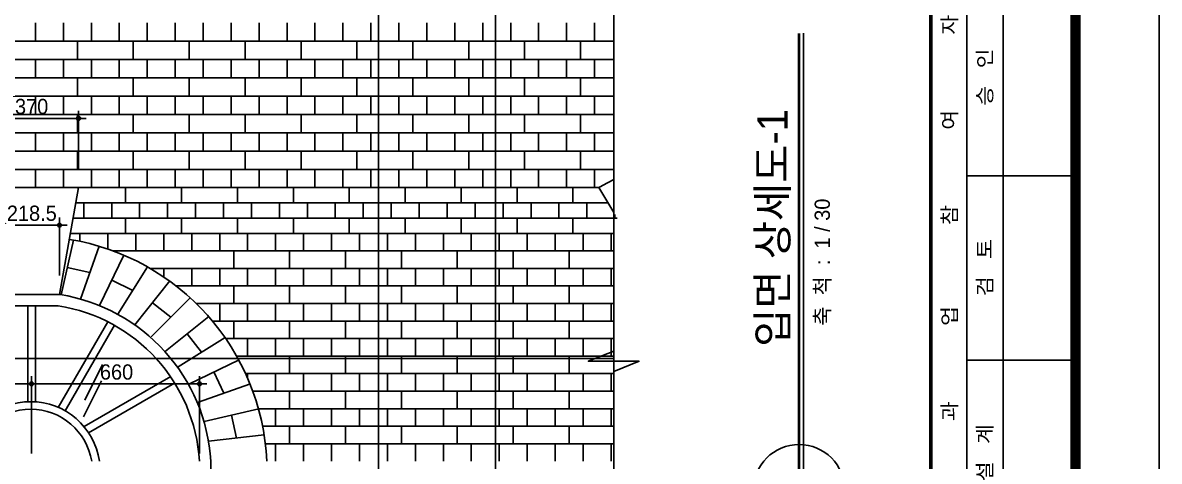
# Model space of a CAD drawing. Extents: x 139057 to 147967, y -162404 to -149789.
# Drawn here: x 143495 to 147967, y -156614 to -154888 of the extents above; entities that cross this region are included whole.
import ezdxf

# ---------------------------------------------------------------- set-up
doc = ezdxf.new("R2010")
doc.units = 0
doc.header["$LTSCALE"] = 50
doc.header["$MEASUREMENT"] = 0
doc.header["$PDMODE"] = 35
doc.header["$PDSIZE"] = -10
doc.layers.get('0').update_dxf_attribs({"linetype": 'CONTINUOUS'})
doc.layers.get('DEFPOINTS').update_dxf_attribs({"linetype": 'CONTINUOUS'})
for name, color, linetype in [('COR', 4, 'CONTINUOUS'), ('DIM', 7, 'CONTINUOUS'), ('ele-3', 6, 'CONTINUOUS'), ('FIN', 5, 'CONTINUOUS'), ('h', 5, 'CONTINUOUS'), ('HAT', 5, 'CONTINUOUS'), ('TEX', 7, 'CONTINUOUS'), ('TEXT', 7, 'CONTINUOUS'), ('W-1', 3, 'CONTINUOUS'), ('WAL', 3, 'CONTINUOUS'), ('WID', 4, 'CONTINUOUS')]:
    doc.layers.add(name, color=color, linetype=linetype)
doc.styles.add('HY울릉도M', font='HYWULM_0.TTF')
doc.styles.add('title', font='HYWULB_0.TTF', dxfattribs={"width": 0.6})
doc.styles.add('현창', font='HYWULM_0.TTF')
doc.dimstyles.new('ISO-25', dxfattribs={"dimscale": 20, "dimtxt": 4, "dimasz": 1, "dimexe": 2, "dimexo": 5, "dimtad": 1, "dimlunit": 6, "dimtxsty": '현창', "dimblk": 'DIMDOT', "dimcen": 2.5, "dimadec": 0, "dimazin": 0, "dimtfac": 1, "dimtmove": 0, "dimatfit": 3, "dimldrblk": 'DIMDOT', "dimfxl": 1, "dimarcsym": 0})

# ---------------------------------------------------------------- blocks, each defined once
blk = doc.blocks.new('20')
at = {"layer": 'COR', "linetype": 'Continuous'}
for p, q in [((282175, -54554), (262847, -54554)), ((308324, -55502), (230424, -55502)), ((308324, -55502), (230424, -55502))]:
    blk.add_line(p, q, dxfattribs=at)
at = {"layer": 'COR'}
for p, q in [((267679, -54554), (267679, -57398)), ((272511, -54554), (272511, -57398))]:
    blk.add_line(p, q, dxfattribs=at)
at = {"layer": 'COR', "linetype": 'Continuous', "const_width": 270}
blk.add_lwpolyline([(230424, -2398), (230424, -57398), (308324, -57398), (308324, -2398)], close=True, dxfattribs=at)
at = {"layer": 'COR', "linetype": 'Continuous', "const_width": 94.8}
blk.add_lwpolyline([(308324, -53606), (230424, -53606)], dxfattribs=at)
at = {"layer": 'HAT'}
blk.add_line((226424, -59598), (310524, -59598), dxfattribs=at)
at = {"layer": 'WAL', "linetype": 'Continuous', "style": 'HY울릉도M', "width": 1.1}
for s, height, p in [('과             업              참             여             자', 379.48, (266081, -54287)), ('설   계', 379.5, (264501, -55211)), ('검   토', 379.5, (269356, -55211)), ('승   인', 379.5, (274355, -55211))]:
    blk.add_text(s, height=height, dxfattribs=at).set_placement(p)
blk = doc.blocks.new('DIMDOT')
at = {"linetype": 'Continuous'}
blk.add_line((-2, 0), (2, 0), dxfattribs=at)
for radius in [0.5, 0.25]:
    blk.add_circle((0, 0), radius, dxfattribs=at)
blk = doc.blocks.new('*D10')
at = {"color": 0, "lineweight": -2}
for p, q in [((143344.6, -155462.3), (143344.6, -155234.5)), ((143699.6, -155264.5), (143359.6, -155264.5)), ((143714.6, -155462.3), (143714.6, -155234.5))]:
    blk.add_line(p, q, dxfattribs=at)
at = {"layer": 'DEFPOINTS', "color": 0}
for p in [(143344.6, -155264.5), (143344.6, -155537.3), (143714.6, -155537.3)]:
    blk.add_point(p, dxfattribs=at)
at = {"color": 0, "lineweight": -2, "xscale": 15, "yscale": 15, "zscale": 15, "rotation": 180}
blk.add_blockref('DIMDOT', (143344.6, -155264.5), dxfattribs=at)
at = {"color": 0, "lineweight": -2, "xscale": 15, "yscale": 15, "zscale": 15}
blk.add_blockref('DIMDOT', (143714.6, -155264.5), dxfattribs=at)
at = {"color": 0, "insert": (143529.6, -155218.3), "char_height": 60, "attachment_point": 5, "style": '현창'}
blk.add_mtext('370', dxfattribs=at)
blk = doc.blocks.new('*D11')
at = {"color": 0, "lineweight": -2}
for p, q in [((143421.1, -155882.3), (143421.1, -155654.5)), ((143639.6, -155882.3), (143639.6, -155654.5)), ((143624.6, -155684.5), (143436.1, -155684.5))]:
    blk.add_line(p, q, dxfattribs=at)
at = {"layer": 'DEFPOINTS', "color": 0}
for p in [(143421.1, -155684.5), (143421.1, -155957.3), (143639.6, -155957.3)]:
    blk.add_point(p, dxfattribs=at)
at = {"color": 0, "lineweight": -2, "xscale": 15, "yscale": 15, "zscale": 15, "rotation": 180}
blk.add_blockref('DIMDOT', (143421.1, -155684.5), dxfattribs=at)
at = {"color": 0, "lineweight": -2, "xscale": 15, "yscale": 15, "zscale": 15}
blk.add_blockref('DIMDOT', (143639.6, -155684.5), dxfattribs=at)
at = {"color": 0, "insert": (143530.3, -155638.3), "char_height": 60, "attachment_point": 5, "style": '현창'}
blk.add_mtext('218.5', dxfattribs=at)
blk = doc.blocks.new('*D48')
at = {"color": 0, "lineweight": -2}
for p, q in [((143529.6, -156583.9), (143529.6, -156279.3)), ((144189.6, -156583.9), (144189.6, -156279.3)), ((144174.6, -156309.3), (143544.6, -156309.3))]:
    blk.add_line(p, q, dxfattribs=at)
at = {"layer": 'DEFPOINTS', "color": 0}
for p in [(143529.6, -156309.3), (143529.6, -156658.9), (144189.6, -156658.9)]:
    blk.add_point(p, dxfattribs=at)
at = {"color": 0, "lineweight": -2, "xscale": 15, "yscale": 15, "zscale": 15, "rotation": 180}
blk.add_blockref('DIMDOT', (143529.6, -156309.3), dxfattribs=at)
at = {"color": 0, "lineweight": -2, "xscale": 15, "yscale": 15, "zscale": 15}
blk.add_blockref('DIMDOT', (144189.6, -156309.3), dxfattribs=at)
at = {"color": 0, "insert": (143863.7, -156263), "char_height": 60, "attachment_point": 5, "style": '현창'}
blk.add_mtext('660', dxfattribs=at)
blk = doc.blocks.new('*D49')
at = {"color": 0, "lineweight": -2}
for p, q in [((142869.6, -156583.9), (142869.6, -156279.3)), ((143529.6, -156583.9), (143529.6, -156279.3)), ((143514.6, -156309.3), (142884.6, -156309.3))]:
    blk.add_line(p, q, dxfattribs=at)
at = {"layer": 'DEFPOINTS', "color": 0}
for p in [(142869.6, -156309.3), (142869.6, -156658.9), (143529.6, -156658.9)]:
    blk.add_point(p, dxfattribs=at)
at = {"color": 0, "lineweight": -2, "xscale": 15, "yscale": 15, "zscale": 15, "rotation": 180}
blk.add_blockref('DIMDOT', (142869.6, -156309.3), dxfattribs=at)
at = {"color": 0, "lineweight": -2, "xscale": 15, "yscale": 15, "zscale": 15}
blk.add_blockref('DIMDOT', (143529.6, -156309.3), dxfattribs=at)
at = {"color": 0, "insert": (143216.8, -156263), "char_height": 60, "attachment_point": 5, "style": '현창'}
blk.add_mtext('660', dxfattribs=at)

msp = doc.modelspace()

# ---------------------------------------------------------------- linework, layer by layer
at = {"layer": 'DIM'}
msp.add_line((146566.528, -156992.514), (146566.528, -154929.403), dxfattribs=at)
msp.add_lwpolyline([(145820.075, -152679.226), (145820.075, -156180.53), (145720.075, -156220.53), (145920.075, -156220.53), (145820.075, -156260.53), (145820.075, -159609.906)], dxfattribs=at)
msp.add_circle((146549.385, -156728.069), 180, dxfattribs=at)
at = {"layer": 'ele-3'}
for p, q in [((144894.564, -155537.271), (143714.564, -155537.271)), ((145762.025, -155537.271), (145354.564, -155537.271)), ((143703.85, -155597.271), (145797.745, -155597.271)), ((143693.136, -155657.271), (145833.464, -155657.271)), ((144894.564, -155717.271), (143682.421, -155717.271)), ((145820.075, -155717.271), (145354.564, -155717.271))]:
    msp.add_line(p, q, dxfattribs=at)
for points in [[(143899.564, -155597.271), (143899.564, -155537.271)], [(144119.564, -155597.271), (144119.564, -155537.271)], [(144339.564, -155597.271), (144339.564, -155537.271)], [(144559.564, -155597.271), (144559.564, -155537.271)], [(144779.564, -155597.271), (144779.564, -155537.271)], [(144999.564, -155597.271), (144999.564, -155537.271)], [(145219.564, -155597.271), (145219.564, -155537.271)], [(145439.564, -155597.271), (145439.564, -155537.271)], [(145659.564, -155597.271), (145659.564, -155537.271)], [(143734.564, -155657.271), (143734.564, -155597.271)], [(143844.564, -155657.271), (143844.564, -155597.271)], [(143954.564, -155657.271), (143954.564, -155597.271)], [(144064.564, -155657.271), (144064.564, -155597.271)], [(144174.564, -155657.271), (144174.564, -155597.271)], [(144284.564, -155657.271), (144284.564, -155597.271)], [(144394.564, -155657.271), (144394.564, -155597.271)], [(144504.564, -155657.271), (144504.564, -155597.271)], [(144614.564, -155657.271), (144614.564, -155597.271)], [(144724.564, -155657.271), (144724.564, -155597.271)], [(144834.564, -155657.271), (144834.564, -155597.271)], [(144944.564, -155657.271), (144944.564, -155597.271)], [(145054.564, -155657.271), (145054.564, -155597.271)], [(145164.564, -155657.271), (145164.564, -155597.271)], [(145274.564, -155657.271), (145274.564, -155597.271)], [(145384.564, -155657.271), (145384.564, -155597.271)], [(145494.564, -155657.271), (145494.564, -155597.271)], [(145604.564, -155657.271), (145604.564, -155597.271)], [(145714.564, -155657.271), (145714.564, -155597.271)], [(143899.564, -155717.271), (143899.564, -155657.271)], [(144119.564, -155717.271), (144119.564, -155657.271)], [(144339.564, -155717.271), (144339.564, -155657.271)], [(144559.564, -155717.271), (144559.564, -155657.271)], [(144779.564, -155717.271), (144779.564, -155657.271)], [(144999.564, -155717.271), (144999.564, -155657.271)], [(145219.564, -155717.271), (145219.564, -155657.271)], [(145439.564, -155717.271), (145439.564, -155657.271)], [(145659.564, -155717.271), (145659.564, -155657.271)], [(145824.564, -155657.271), (145824.564, -155642.32)]]:
    msp.add_lwpolyline(points, dxfattribs=at)
at = {"layer": 'FIN'}
msp.add_line((141321.136, -156209.426), (145820.075, -156209.426), dxfattribs=at)
msp.add_lwpolyline([(141321.136, -152679.226), (145820.075, -152679.226), (145820.075, -159429.82), (141321.136, -159408.886)], close=True, dxfattribs=at)
at = {"layer": 'h'}
for p, q in [((142164.564, -154960.396), (144894.564, -154960.396)), ((145354.564, -154960.396), (145820.075, -154960.396)), ((142164.564, -155032.505), (144894.564, -155032.505)), ((145354.564, -155032.505), (145820.075, -155032.505)), ((142164.564, -155104.614), (144894.564, -155104.614)), ((145354.564, -155104.614), (145820.075, -155104.614)), ((142164.564, -155176.724), (144894.564, -155176.724)), ((145354.564, -155176.724), (145820.075, -155176.724)), ((142164.564, -155248.833), (144894.564, -155248.833)), ((145354.564, -155248.833), (145820.075, -155248.833)), ((142164.564, -155320.943), (144894.564, -155320.943)), ((145354.564, -155320.943), (145820.075, -155320.943)), ((142164.564, -155393.052), (144894.564, -155393.052)), ((145354.564, -155393.052), (145820.075, -155393.052)), ((142164.564, -155465.161), (144894.564, -155465.161)), ((145354.564, -155465.161), (145820.075, -155465.161)), ((145820.075, -155510.772), (145817.704, -155506.192)), ((143694.236, -155743.591), (143645.21, -155958.389)), ((143795.157, -155767.421), (143722.39, -155975.376)), ((143892.841, -155802.455), (143797.25, -156000.952)), ((143850.422, -155786.238), (144894.564, -155786.238)), ((145354.564, -155786.238), (145820.075, -155786.238)), ((143986.042, -155848.273), (143868.83, -156034.815)), ((143758.773, -155871.399), (143669.723, -155850.99)), ((143996.515, -155855.208), (144894.564, -155855.208)), ((145354.564, -155855.208), (145820.075, -155855.208)), ((143927.436, -155941.544), (143845.046, -155901.703)), ((144073.564, -155904.315), (143936.206, -156076.556)), ((144098.443, -155924.179), (144894.564, -155924.179)), ((145354.564, -155924.179), (145820.075, -155924.179)), ((144154.278, -155969.888), (143999.983, -156124.184)), ((144077.131, -156047.036), (144004.885, -155990.436)), ((144177.398, -155993.15), (144894.564, -155993.15)), ((145354.564, -155993.15), (145820.075, -155993.15)), ((144227.143, -156044.172), (144056.123, -156180.556)), ((144241.07, -156062.12), (144894.564, -156062.12)), ((145354.564, -156062.12), (145820.075, -156062.12)), ((144198.405, -156184.545), (144141.633, -156112.364)), ((144291.212, -156126.23), (144105.598, -156242.86)), ((144293.291, -156131.091), (144894.564, -156131.091)), ((145354.564, -156131.091), (145820.075, -156131.091)), ((144336.287, -156200.062), (144894.564, -156200.062)), ((145354.564, -156200.062), (145820.075, -156200.062)), ((143808.606, -156232.997), (143739.032, -156373.698)), ((144346.381, -156214.672), (144147.786, -156310.311)), ((144286.183, -156345.661), (144247.083, -156262.492)), ((144371.474, -156269.032), (144894.564, -156269.032)), ((145354.564, -156269.032), (145820.075, -156269.032)), ((143803.863, -156297.816), (143734.289, -156438.517)), ((144390.211, -156309.26), (144182.156, -156382.062)), ((144399.799, -156338.003), (144894.564, -156338.003)), ((145354.564, -156338.003), (145820.075, -156338.003)), ((144423.175, -156408.16), (144208.277, -156457.209)), ((144421.916, -156406.974), (144894.564, -156406.974)), ((145354.564, -156406.974), (145820.075, -156406.974)), ((144335.339, -156522.47), (144315.726, -156432.685)), ((144438.277, -156475.944), (144894.564, -156475.944)), ((145354.564, -156475.944), (145820.075, -156475.944)), ((144444.858, -156510.13), (144225.82, -156534.809)), ((144449.191, -156544.915), (144894.564, -156544.915)), ((145354.564, -156544.915), (145820.075, -156544.915))]:
    msp.add_line(p, q, dxfattribs=at)
for points in [[(143544.564, -154960.396), (143544.564, -154888.286)], [(143654.564, -154960.396), (143654.564, -154888.286)], [(143764.564, -154960.396), (143764.564, -154888.286)], [(143874.564, -154960.396), (143874.564, -154888.286)], [(143984.564, -154960.396), (143984.564, -154888.286)], [(144094.564, -154960.396), (144094.564, -154888.286)], [(144204.564, -154960.396), (144204.564, -154888.286)], [(144314.564, -154960.396), (144314.564, -154888.286)], [(144424.564, -154960.396), (144424.564, -154888.286)], [(144534.564, -154960.396), (144534.564, -154888.286)], [(144644.564, -154960.396), (144644.564, -154888.286)], [(144754.564, -154960.396), (144754.564, -154888.286)], [(144864.564, -154960.396), (144864.564, -154888.286)], [(145414.564, -154960.396), (145414.564, -154888.286)], [(145524.564, -154960.396), (145524.564, -154888.286)], [(145634.564, -154960.396), (145634.564, -154888.286)], [(145744.564, -154960.396), (145744.564, -154888.286)], [(143709.564, -155032.505), (143709.564, -154960.396)], [(143929.564, -155032.505), (143929.564, -154960.396)], [(144149.564, -155032.505), (144149.564, -154960.396)], [(144369.564, -155032.505), (144369.564, -154960.396)], [(144589.564, -155032.505), (144589.564, -154960.396)], [(144809.564, -155032.505), (144809.564, -154960.396)], [(145469.564, -155032.505), (145469.564, -154960.396)], [(145689.564, -155032.505), (145689.564, -154960.396)], [(143544.564, -155104.614), (143544.564, -155032.505)], [(143654.564, -155104.614), (143654.564, -155032.505)], [(143764.564, -155104.614), (143764.564, -155032.505)], [(143874.564, -155104.614), (143874.564, -155032.505)], [(143984.564, -155104.614), (143984.564, -155032.505)], [(144094.564, -155104.614), (144094.564, -155032.505)], [(144204.564, -155104.614), (144204.564, -155032.505)], [(144314.564, -155104.614), (144314.564, -155032.505)], [(144424.564, -155104.614), (144424.564, -155032.505)], [(144534.564, -155104.614), (144534.564, -155032.505)], [(144644.564, -155104.614), (144644.564, -155032.505)], [(144754.564, -155104.614), (144754.564, -155032.505)], [(144864.564, -155104.614), (144864.564, -155032.505)], [(145414.564, -155104.614), (145414.564, -155032.505)], [(145524.564, -155104.614), (145524.564, -155032.505)], [(145634.564, -155104.614), (145634.564, -155032.505)], [(145744.564, -155104.614), (145744.564, -155032.505)], [(143709.564, -155176.724), (143709.564, -155104.614)], [(143929.564, -155176.724), (143929.564, -155104.614)], [(144149.564, -155176.724), (144149.564, -155104.614)], [(144369.564, -155176.724), (144369.564, -155104.614)], [(144589.564, -155176.724), (144589.564, -155104.614)], [(144809.564, -155176.724), (144809.564, -155104.614)], [(145469.564, -155176.724), (145469.564, -155104.614)], [(145689.564, -155176.724), (145689.564, -155104.614)], [(143544.564, -155248.833), (143544.564, -155176.724)], [(143654.564, -155248.833), (143654.564, -155176.724)], [(143764.564, -155248.833), (143764.564, -155176.724)], [(143874.564, -155248.833), (143874.564, -155176.724)], [(143984.564, -155248.833), (143984.564, -155176.724)], [(144094.564, -155248.833), (144094.564, -155176.724)], [(144204.564, -155248.833), (144204.564, -155176.724)], [(144314.564, -155248.833), (144314.564, -155176.724)], [(144424.564, -155248.833), (144424.564, -155176.724)], [(144534.564, -155248.833), (144534.564, -155176.724)], [(144644.564, -155248.833), (144644.564, -155176.724)], [(144754.564, -155248.833), (144754.564, -155176.724)], [(144864.564, -155248.833), (144864.564, -155176.724)], [(145414.564, -155248.833), (145414.564, -155176.724)], [(145524.564, -155248.833), (145524.564, -155176.724)], [(145634.564, -155248.833), (145634.564, -155176.724)], [(145744.564, -155248.833), (145744.564, -155176.724)], [(143709.564, -155320.943), (143709.564, -155248.833)], [(143929.564, -155320.943), (143929.564, -155248.833)], [(144149.564, -155320.943), (144149.564, -155248.833)], [(144369.564, -155320.943), (144369.564, -155248.833)], [(144589.564, -155320.943), (144589.564, -155248.833)], [(144809.564, -155320.943), (144809.564, -155248.833)], [(145469.564, -155320.943), (145469.564, -155248.833)], [(145689.564, -155320.943), (145689.564, -155248.833)], [(143544.564, -155393.052), (143544.564, -155320.943)], [(143654.564, -155393.052), (143654.564, -155320.943)], [(143764.564, -155393.052), (143764.564, -155320.943)], [(143874.564, -155393.052), (143874.564, -155320.943)], [(143984.564, -155393.052), (143984.564, -155320.943)], [(144094.564, -155393.052), (144094.564, -155320.943)], [(144204.564, -155393.052), (144204.564, -155320.943)], [(144314.564, -155393.052), (144314.564, -155320.943)], [(144424.564, -155393.052), (144424.564, -155320.943)], [(144534.564, -155393.052), (144534.564, -155320.943)], [(144644.564, -155393.052), (144644.564, -155320.943)], [(144754.564, -155393.052), (144754.564, -155320.943)], [(144864.564, -155393.052), (144864.564, -155320.943)], [(145414.564, -155393.052), (145414.564, -155320.943)], [(145524.564, -155393.052), (145524.564, -155320.943)], [(145634.564, -155393.052), (145634.564, -155320.943)], [(145744.564, -155393.052), (145744.564, -155320.943)], [(143709.564, -155465.161), (143709.564, -155393.052)], [(143929.564, -155465.161), (143929.564, -155393.052)], [(144149.564, -155465.161), (144149.564, -155393.052)], [(144369.564, -155465.161), (144369.564, -155393.052)], [(144589.564, -155465.161), (144589.564, -155393.052)], [(144809.564, -155465.161), (144809.564, -155393.052)], [(145469.564, -155465.161), (145469.564, -155393.052)], [(145689.564, -155465.161), (145689.564, -155393.052)], [(143544.564, -155537.271), (143544.564, -155465.161)], [(143654.564, -155537.271), (143654.564, -155465.161)], [(143764.564, -155537.271), (143764.564, -155465.161)], [(143874.564, -155537.271), (143874.564, -155465.161)], [(143984.564, -155537.271), (143984.564, -155465.161)], [(144094.564, -155537.271), (144094.564, -155465.161)], [(144204.564, -155537.271), (144204.564, -155465.161)], [(144314.564, -155537.271), (144314.564, -155465.161)], [(144424.564, -155537.271), (144424.564, -155465.161)], [(144534.564, -155537.271), (144534.564, -155465.161)], [(144644.564, -155537.271), (144644.564, -155465.161)], [(144754.564, -155537.271), (144754.564, -155465.161)], [(144864.564, -155537.271), (144864.564, -155465.161)], [(145414.564, -155537.271), (145414.564, -155465.161)], [(145524.564, -155537.271), (145524.564, -155465.161)], [(145634.564, -155537.271), (145634.564, -155465.161)], [(145744.564, -155537.271), (145744.564, -155465.161)], [(143719.564, -155748.583), (143719.564, -155717.271)], [(143829.564, -155778.817), (143829.564, -155717.271)], [(143939.564, -155786.238), (143939.564, -155717.271)], [(144049.564, -155786.238), (144049.564, -155717.271)], [(144159.564, -155786.238), (144159.564, -155717.271)], [(144269.564, -155786.238), (144269.564, -155717.271)], [(144379.564, -155786.238), (144379.564, -155717.271)], [(144489.564, -155786.238), (144489.564, -155717.271)], [(144599.564, -155786.238), (144599.564, -155717.271)], [(144709.564, -155786.238), (144709.564, -155717.271)], [(144819.564, -155786.238), (144819.564, -155717.271)], [(145369.564, -155786.238), (145369.564, -155717.271)], [(145479.564, -155786.238), (145479.564, -155717.271)], [(145589.564, -155786.238), (145589.564, -155717.271)], [(145699.564, -155786.238), (145699.564, -155717.271)], [(145809.564, -155786.238), (145809.564, -155717.271)], [(144324.564, -155855.205), (144324.564, -155786.238)], [(144544.564, -155855.205), (144544.564, -155786.238)], [(144764.564, -155855.205), (144764.564, -155786.238)], [(145424.564, -155855.205), (145424.564, -155786.238)], [(145644.564, -155855.205), (145644.564, -155786.238)], [(144049.564, -155888.634), (144049.564, -155855.208)], [(144159.564, -155924.175), (144159.564, -155855.208)], [(144269.564, -155924.175), (144269.564, -155855.208)], [(144379.564, -155924.175), (144379.564, -155855.208)], [(144489.564, -155924.175), (144489.564, -155855.208)], [(144599.564, -155924.175), (144599.564, -155855.208)], [(144709.564, -155924.175), (144709.564, -155855.208)], [(144819.564, -155924.175), (144819.564, -155855.208)], [(145369.564, -155924.175), (145369.564, -155855.208)], [(145479.564, -155924.175), (145479.564, -155855.208)], [(145589.564, -155924.175), (145589.564, -155855.208)], [(145699.564, -155924.175), (145699.564, -155855.208)], [(145809.564, -155924.175), (145809.564, -155855.208)], [(144324.564, -155993.142), (144324.564, -155924.175)], [(144544.564, -155993.142), (144544.564, -155924.175)], [(144764.564, -155993.142), (144764.564, -155924.175)], [(145424.564, -155993.142), (145424.564, -155924.175)], [(145644.564, -155993.142), (145644.564, -155924.175)], [(144269.564, -156062.117), (144269.564, -155993.15)], [(144379.564, -156062.117), (144379.564, -155993.15)], [(144489.564, -156062.117), (144489.564, -155993.15)], [(144599.564, -156062.117), (144599.564, -155993.15)], [(144709.564, -156062.117), (144709.564, -155993.15)], [(144819.564, -156062.117), (144819.564, -155993.15)], [(145369.564, -156062.117), (145369.564, -155993.15)], [(145479.564, -156062.117), (145479.564, -155993.15)], [(145589.564, -156062.117), (145589.564, -155993.15)], [(145699.564, -156062.117), (145699.564, -155993.15)], [(145809.564, -156062.117), (145809.564, -155993.15)], [(144324.564, -156131.084), (144324.564, -156062.117)], [(144544.564, -156131.084), (144544.564, -156062.117)], [(144764.564, -156131.084), (144764.564, -156062.117)], [(145424.564, -156131.084), (145424.564, -156062.117)], [(145644.564, -156131.084), (145644.564, -156062.117)], [(144379.564, -156200.058), (144379.564, -156131.091)], [(144489.564, -156200.058), (144489.564, -156131.091)], [(144599.564, -156200.058), (144599.564, -156131.091)], [(144709.564, -156200.058), (144709.564, -156131.091)], [(144819.564, -156200.058), (144819.564, -156131.091)], [(145369.564, -156200.058), (145369.564, -156131.091)], [(145479.564, -156200.058), (145479.564, -156131.091)], [(145589.564, -156200.058), (145589.564, -156131.091)], [(145699.564, -156200.058), (145699.564, -156131.091)], [(145809.564, -156200.058), (145809.564, -156131.091)], [(144544.564, -156269.025), (144544.564, -156200.058)], [(144764.564, -156269.025), (144764.564, -156200.058)], [(145424.564, -156269.025), (145424.564, -156200.058)], [(145644.564, -156269.025), (145644.564, -156200.058)], [(144379.564, -156287.186), (144379.564, -156269.032)], [(144489.564, -156337.999), (144489.564, -156269.032)], [(144599.564, -156337.999), (144599.564, -156269.032)], [(144709.564, -156337.999), (144709.564, -156269.032)], [(144819.564, -156337.999), (144819.564, -156269.032)], [(145369.564, -156337.999), (145369.564, -156269.032)], [(145479.564, -156337.999), (145479.564, -156269.032)], [(145589.564, -156337.999), (145589.564, -156269.032)], [(145699.564, -156337.999), (145699.564, -156269.032)], [(145809.564, -156337.999), (145809.564, -156269.032)], [(144544.564, -156406.966), (144544.564, -156337.999)], [(144764.564, -156406.966), (144764.564, -156337.999)], [(145424.564, -156406.966), (145424.564, -156337.999)], [(145644.564, -156406.966), (145644.564, -156337.999)], [(144489.564, -156475.941), (144489.564, -156406.974)], [(144599.564, -156475.941), (144599.564, -156406.974)], [(144709.564, -156475.941), (144709.564, -156406.974)], [(144819.564, -156475.941), (144819.564, -156406.974)], [(145369.564, -156475.941), (145369.564, -156406.974)], [(145479.564, -156475.941), (145479.564, -156406.974)], [(145589.564, -156475.941), (145589.564, -156406.974)], [(145699.564, -156475.941), (145699.564, -156406.974)], [(145809.564, -156475.941), (145809.564, -156406.974)], [(144544.564, -156544.908), (144544.564, -156475.941)], [(144764.564, -156544.908), (144764.564, -156475.941)], [(145424.564, -156544.908), (145424.564, -156475.941)], [(145644.564, -156544.908), (145644.564, -156475.941)], [(144489.564, -156613.882), (144489.564, -156544.915)], [(144599.564, -156613.882), (144599.564, -156544.915)], [(144709.564, -156613.882), (144709.564, -156544.915)], [(144819.564, -156613.882), (144819.564, -156544.915)], [(145369.564, -156613.882), (145369.564, -156544.915)], [(145479.564, -156613.882), (145479.564, -156544.915)], [(145589.564, -156613.882), (145589.564, -156544.915)], [(145699.564, -156613.882), (145699.564, -156544.915)], [(145809.564, -156613.882), (145809.564, -156544.915)]]:
    msp.add_lwpolyline(points, dxfattribs=at)
at = {"layer": 'TEX', "const_width": 10.286}
msp.add_lwpolyline([(146549.385, -156993.069), (146549.385, -154930.42)], dxfattribs=at)
at = {"layer": 'W-1'}
for p, q in [((144894.564, -154263.886), (144894.564, -157731.307)), ((145354.564, -154263.886), (145354.564, -157731.307))]:
    msp.add_line(p, q, dxfattribs=at)
at = {"layer": 'WID'}
for p, q in [((144894.564, -154960.396), (145354.564, -154960.396)), ((144894.564, -155032.505), (145354.564, -155032.505)), ((144894.564, -155104.614), (145354.564, -155104.614)), ((144894.564, -155176.724), (145354.564, -155176.724)), ((144894.564, -155248.833), (145354.564, -155248.833)), ((144894.564, -155320.943), (145354.564, -155320.943)), ((144894.564, -155393.052), (145354.564, -155393.052)), ((144894.564, -155465.161), (145354.564, -155465.161)), ((143344.564, -155537.271), (143714.564, -155537.271)), ((143639.564, -155957.271), (143714.564, -155537.271)), ((144894.564, -155537.271), (145354.564, -155537.271)), ((145820.075, -155634.781), (145762.025, -155537.271)), ((145354.564, -155717.271), (144894.564, -155717.271)), ((144894.564, -155786.282), (145354.564, -155786.282)), ((144894.564, -155855.249), (145354.564, -155855.249)), ((144894.564, -155924.216), (145354.564, -155924.216)), ((143419.564, -155957.271), (143639.564, -155957.271)), ((143424.597, -156002.271), (143634.532, -156002.271)), ((143514.564, -156002.271), (143514.564, -156379.63)), ((143544.564, -156002.271), (143544.564, -156380.006)), ((144894.564, -155993.183), (145354.564, -155993.183)), ((143634.643, -156401.884), (143829.22, -156064.865)), ((144894.564, -156062.15), (145354.564, -156062.15)), ((143661.517, -156415.336), (143855.706, -156078.991)), ((144894.564, -156131.117), (145354.564, -156131.117)), ((144894.564, -156200.084), (145354.564, -156200.084)), ((143735.726, -156477.537), (144076.916, -156280.551)), ((144894.564, -156269.051), (145354.564, -156269.051)), ((143753.748, -156501.773), (144091.916, -156306.532)), ((144894.564, -156338.018), (145354.564, -156338.018)), ((144894.564, -156406.985), (145354.564, -156406.985)), ((144894.564, -156475.952), (145354.564, -156475.952)), ((144894.564, -156544.919), (145354.564, -156544.919)), ((144234.564, -156610.664), (144234.564, -158838.886))]:
    msp.add_line(p, q, dxfattribs=at)
for points in [[(144974.564, -154960.396), (144974.564, -154888.286)], [(145084.564, -154960.396), (145084.564, -154888.286)], [(145194.564, -154960.396), (145194.564, -154888.286)], [(145304.564, -154960.396), (145304.564, -154888.286)], [(145029.564, -155032.505), (145029.564, -154960.396)], [(145249.564, -155032.505), (145249.564, -154960.396)], [(144974.564, -155104.614), (144974.564, -155032.505)], [(145084.564, -155104.614), (145084.564, -155032.505)], [(145194.564, -155104.614), (145194.564, -155032.505)], [(145304.564, -155104.614), (145304.564, -155032.505)], [(145029.564, -155176.724), (145029.564, -155104.614)], [(145249.564, -155176.724), (145249.564, -155104.614)], [(144974.564, -155248.833), (144974.564, -155176.724)], [(145084.564, -155248.833), (145084.564, -155176.724)], [(145194.564, -155248.833), (145194.564, -155176.724)], [(145304.564, -155248.833), (145304.564, -155176.724)], [(145029.564, -155320.943), (145029.564, -155248.833)], [(145249.564, -155320.943), (145249.564, -155248.833)], [(144974.564, -155393.052), (144974.564, -155320.943)], [(145084.564, -155393.052), (145084.564, -155320.943)], [(145194.564, -155393.052), (145194.564, -155320.943)], [(145304.564, -155393.052), (145304.564, -155320.943)], [(145029.564, -155465.161), (145029.564, -155393.052)], [(145249.564, -155465.161), (145249.564, -155393.052)], [(144974.564, -155537.271), (144974.564, -155465.161)], [(145084.564, -155537.271), (145084.564, -155465.161)], [(145194.564, -155537.271), (145194.564, -155465.161)], [(145304.564, -155537.271), (145304.564, -155465.161)], [(144929.564, -155786.238), (144929.564, -155717.271)], [(145039.564, -155786.238), (145039.564, -155717.271)], [(145149.564, -155786.238), (145149.564, -155717.271)], [(145259.564, -155786.238), (145259.564, -155717.271)], [(144984.564, -155855.205), (144984.564, -155786.238)], [(145204.564, -155855.205), (145204.564, -155786.238)], [(144929.564, -155924.175), (144929.564, -155855.208)], [(145039.564, -155924.175), (145039.564, -155855.208)], [(145149.564, -155924.175), (145149.564, -155855.208)], [(145259.564, -155924.175), (145259.564, -155855.208)], [(144984.564, -155993.142), (144984.564, -155924.175)], [(145204.564, -155993.142), (145204.564, -155924.175)], [(144929.564, -156062.117), (144929.564, -155993.15)], [(145039.564, -156062.117), (145039.564, -155993.15)], [(145149.564, -156062.117), (145149.564, -155993.15)], [(145259.564, -156062.117), (145259.564, -155993.15)], [(144984.564, -156131.084), (144984.564, -156062.117)], [(145204.564, -156131.084), (145204.564, -156062.117)], [(144929.564, -156200.058), (144929.564, -156131.091)], [(145039.564, -156200.058), (145039.564, -156131.091)], [(145149.564, -156200.058), (145149.564, -156131.091)], [(145259.564, -156200.058), (145259.564, -156131.091)], [(144984.564, -156269.025), (144984.564, -156200.058)], [(145204.564, -156269.025), (145204.564, -156200.058)], [(144929.564, -156337.999), (144929.564, -156269.032)], [(145039.564, -156337.999), (145039.564, -156269.032)], [(145149.564, -156337.999), (145149.564, -156269.032)], [(145259.564, -156337.999), (145259.564, -156269.032)], [(144984.564, -156406.966), (144984.564, -156337.999)], [(145204.564, -156406.966), (145204.564, -156337.999)], [(144929.564, -156475.941), (144929.564, -156406.974)], [(145039.564, -156475.941), (145039.564, -156406.974)], [(145149.564, -156475.941), (145149.564, -156406.974)], [(145259.564, -156475.941), (145259.564, -156406.974)], [(144984.564, -156544.908), (144984.564, -156475.941)], [(145204.564, -156544.908), (145204.564, -156475.941)], [(144929.564, -156613.882), (144929.564, -156544.915)], [(145039.564, -156613.882), (145039.564, -156544.915)], [(145149.564, -156613.882), (145149.564, -156544.915)], [(145259.564, -156613.882), (145259.564, -156544.915)]]:
    msp.add_lwpolyline(points, dxfattribs=at)
for centre, radius, start, end in [((146347.064, -156519.985), 1143.678, 117.437719, 120.766594), ((143529.564, -156655.089), 926.203, 2.549698, 80.75147), ((143529.564, -156655.089), 706.203, 80.883818, 81.161937), ((143529.564, -156655.089), 706.203, 80.883818, 81.161937), ((143529.564, -156655.089), 706.203, 3.344789, 80.883818), ((143532.975, -156652.2), 657.817, 3.339065, 81.137316), ((143526.152, -156652.2), 272.815, 8.073293, 171.926707), ((143526.152, -156652.2), 242.815, 9.07871, 170.92129)]:
    msp.add_arc(centre, radius, start, end, dxfattribs=at)

# ---------------------------------------------------------------- block references
at = {"layer": 'WAL', "xscale": 0.1500000000232831, "yscale": 0.1500000000232831, "zscale": 0.15, "rotation": 90}
msp.add_blockref('20', (139026.823, -196367.92), dxfattribs=at)

# ---------------------------------------------------------------- texts
at = {"layer": 'TEX', "style": 'title'}
msp.add_text('  입면 상세도-1', height=120, rotation=90, dxfattribs=at).set_placement((146504.565, -156251.221))
at = {"layer": 'TEXT', "style": '현창'}
msp.add_text('축  척  :  1 / 30', height=60, rotation=90, dxfattribs=at).set_placement((146670.577, -156079.993))

# ---------------------------------------------------------------- dimensions: what is measured, and where the dimension line sits
for base, p1, p2, picture, middle in [((143344.564, -155264.467), (143714.564, -155537.271), (143344.564, -155537.271), '*D10', (143529.564, -155264.467)), ((143421.061, -155684.467), (143639.564, -155957.271), (143421.061, -155957.271), '*D11', (143530.313, -155684.467)), ((142869.564, -156309.251), (143529.564, -156658.886), (142869.564, -156658.886), '*D49', (143216.828, -156309.251)), ((143529.564, -156309.251), (144189.564, -156658.886), (143529.564, -156658.886), '*D48', (143863.706, -156309.251))]:
    dim = msp.add_linear_dim(base=base, p1=p1, p2=p2, angle=180, dimstyle='ISO-25', override={"dimscale": 15, "dimtxt": 4, "dimasz": 1, "dimexe": 2, "dimexo": 5, "dimgap": 1, "dimlunit": 6, "dimdle": 2, "dimtix": 1})
    dim.commit()
    dim.dimension.update_dxf_attribs({"geometry": picture, "text_midpoint": middle, "dimtype": 128})

doc.saveas('drawing.dxf')
